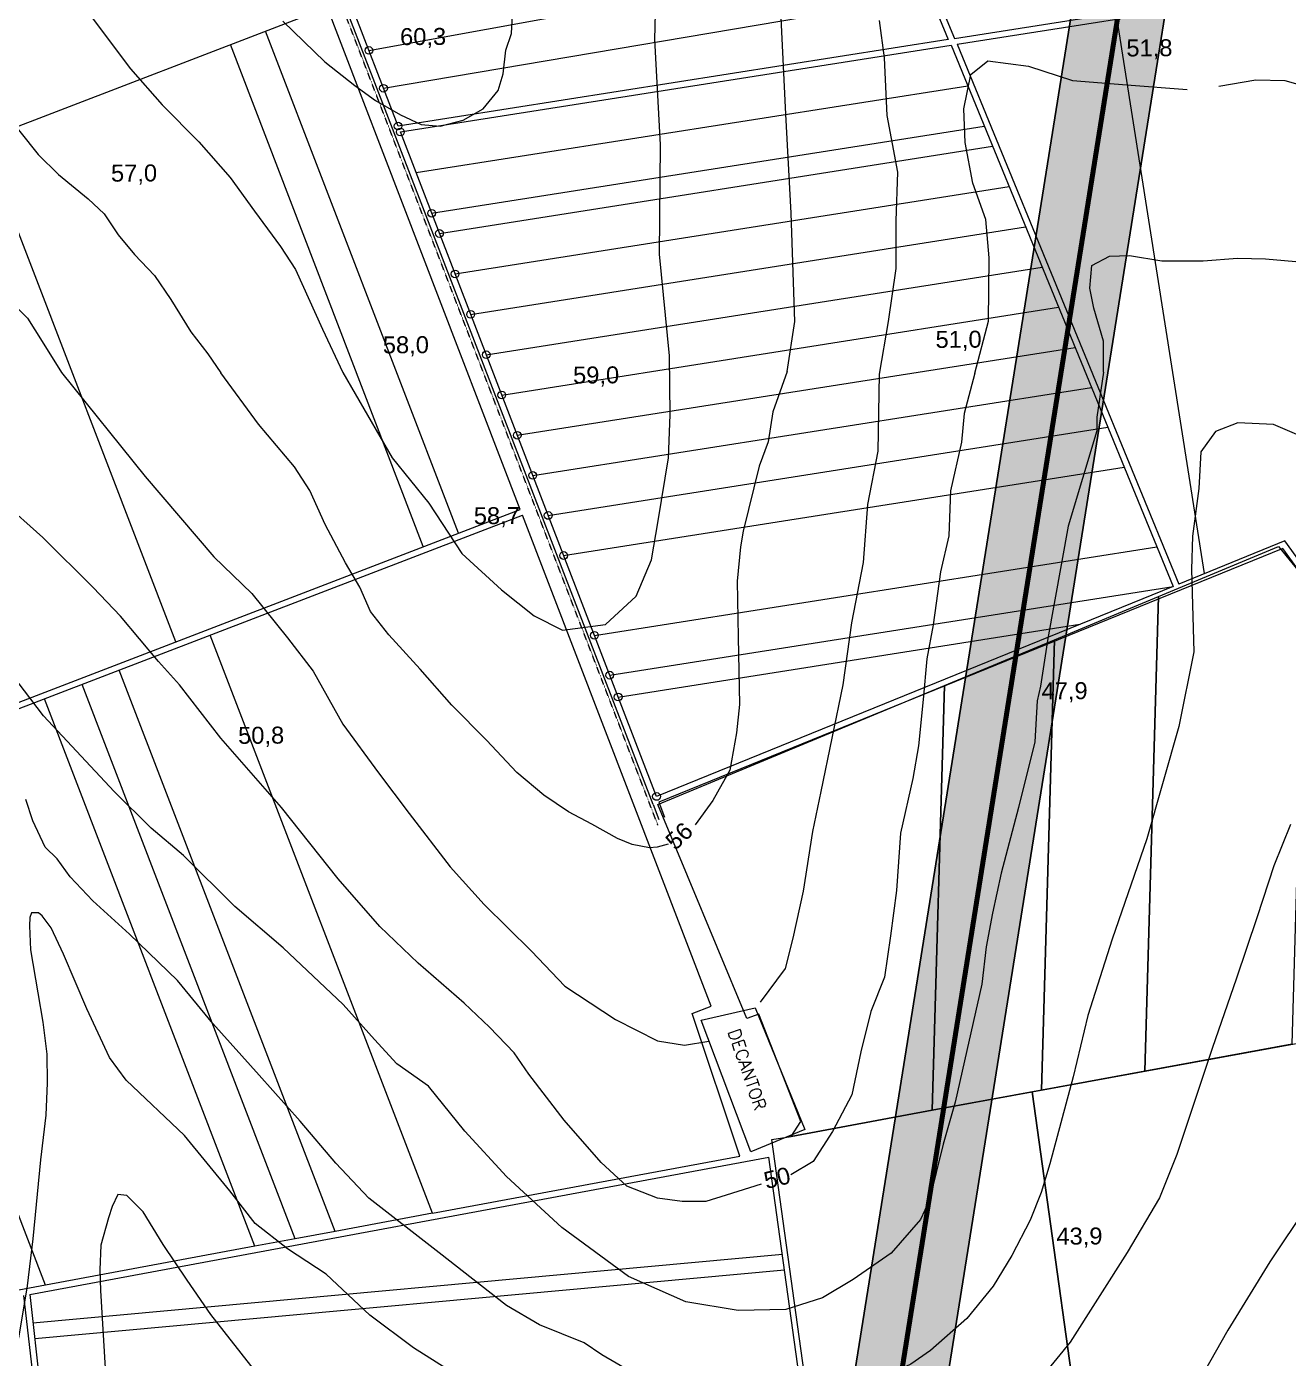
# Model space of a CAD drawing. Header units: metres. Extents: x 783184 to 1587399, y 282652 to 580595.
# Drawn here: x 784047 to 784865, y 288038 to 288901 of the extents above; entities that cross this region are included whole.
import ezdxf

# ---------------------------------------------------------------- set-up
doc = ezdxf.new("R2010")
doc.units = ezdxf.units.M
doc.header["$LTSCALE"] = 0.5
doc.linetypes.add('CACHE', pattern=[0.375, 0.25, -0.125])
doc.layers.add('cote de nivel', color=1, linetype='CONTINUOUS', lineweight=211)
doc.layers.add('stalpi electrici', color=1, linetype='CONTINUOUS', lineweight=211)
doc.layers.add('curbe  de nivelI', color=7, linetype='CONTINUOUS')
doc.layers.add('proprietati extravilan', color=7, linetype='CONTINUOUS')
doc.styles.add('arial', font='arial.ttf')
doc.styles.add('ROMANS', font='ROMANS')

msp = doc.modelspace()

# ---------------------------------------------------------------- hatches: boundary and pattern name
at = {"layer": 'stalpi electrici', "lineweight": 5}
h = msp.add_hatch(dxfattribs=at)
h.set_pattern_fill('HONEY', color=0, scale=2, style=0)
h.set_pattern_definition([(0, (0, 0), (9.525, 5.49926), [6.35, -12.7]), (120, (0, 0), (-9.524998862, 5.49926197), [6.35, -12.7]), (60, (0, 0), (1.138e-06, 10.99852197), [-12.7, 6.35])])
h.paths.add_polyline_path([(785140.48497, 291135.59458), (785110.85961, 291140.32089), (784508.0353, 287361.71031), (784537.66066, 287356.984)])
h.paths.add_polyline_path([(785110.85961, 291140.32089), (785081.23425, 291145.0472), (784478.40994, 287366.43662), (784508.0353, 287361.71031)])

# ---------------------------------------------------------------- linework, layer by layer
at = {"layer": 'curbe  de nivelI', "color": 21, "lineweight": 5}
for points in [[(784065.83999, 288938.85245), (784114.24023, 288874.15508), (784134.93223, 288850.7649), (784158.72649, 288826.77463), (784178.97246, 288803.6188), (784194.83533, 288781.71461), (784211.53301, 288758.97598), (784221.39981, 288744.01535), (784238.93243, 288705.21365), (784252.08188, 288677.25976), (784284.13334, 288621.85646), (784307.78058, 288592.44438), (784329.3258, 288559.88099), (784355.075, 288536.24625), (784376.09475, 288519.43937), (784394.48702, 288509.98547), (784422.33819, 288513.662), (784442.30696, 288532.04454), (784452.29131, 288555.67925), (784456.49524, 288580.88962), (784463.32665, 288621.85646), (784464.37763, 288649.69287), (784463.85217, 288688.03363), (784457.54753, 288753.92499), (784458.07299, 288824.82913), (784454.39453, 288893.1072), (784457.08269, 288996.2881)], [(783948.60391, 288915.10387), (783950.35455, 288913.48473), (783976.50124, 288899.14115), (784005.40011, 288874.18724), (784028.7945, 288851.00172), (784042.62644, 288833.57666), (784054.42193, 288818.64365), (784067.59353, 288805.67549), (784086.85944, 288789.75999), (784097.2788, 288780.1321), (784106.3816, 288766.47107), (784116.99753, 288753.69938), (784129.97256, 288740.14174), (784140.58849, 288724.61925), (784153.56352, 288703.59509), (784164.5726, 288689.25151), (784173.02607, 288676.87279)], [(784213.23599, 288905.02986), (784240.2948, 288878.72968), (784259.90627, 288863.34657), (784273.31155, 288853.67007), (784289.4475, 288844.24171), (784302.85277, 288838.03887), (784315.26513, 288837.04638), (784330.15984, 288840.76813), (784343.06865, 288848.21155), (784352.75026, 288860.12108), (784355.97746, 288870.78999), (784357.71516, 288886.17314), (784361.43883, 288897.09017), (784362.43181, 288917.68371)], [(784540.31218, 288677.77778), (784545.32145, 288710.3209), (784542.81682, 288780.41378), (784539.4773, 288844.66561), (784536.13779, 288911.42073)], [(784600.16776, 288675.99731), (784606.04948, 288710.36448), (784611.0263, 288744.73166), (784611.0263, 288775.48121), (784611.93115, 288807.1352), (784605.14458, 288843.76335), (784603.33482, 288881.29594), (784600.1331, 288905.44029)], [(784661.94392, 288676.68553), (784670.8583, 288710.5421), (784671.30402, 288751.52641), (784669.0754, 288776.47337), (784660.6068, 288800.08388), (784655.70389, 288826.36729), (784654.8125, 288848.19587), (784659.26963, 288870.46997), (784670.41257, 288879.37958), (784696.70986, 288875.81574), (784725.23578, 288866.46061), (784760.44739, 288863.78775), (784799.67052, 288860.66937)], [(784820.17351, 288862.89677), (784844.24224, 288866.90612), (784862.96233, 288866.46061), (784882.1282, 288861.11484), (784899.95683, 288847.30493), (784920.0141, 288821.46699), (784932.93994, 288799.63841), (784945.86572, 288776.91884), (784967.26016, 288754.64478), (784987.46886, 288736.68188), (785003.51471, 288718.41714), (785019.11479, 288699.70693), (785048.53209, 288676.09638)], [(783936.26599, 288793.86243), (783942.14434, 288786.88025), (783951.40154, 288775.99519), (783965.01511, 288762.93313), (783982.98494, 288752.32017), (784001.22709, 288743.61212), (784022.4642, 288732.18281), (784037.98358, 288721.842), (784047.51304, 288712.31755), (784057.04256, 288697.35059), (784069.56698, 288677.21323)], [(784745.37784, 288677.43829), (784745.37784, 288697.48495), (784739.13781, 288718.86807), (784736.46352, 288731.787), (784737.80064, 288746.48789), (784749.3893, 288752.72464), (784762.31509, 288753.17011), (784783.2638, 288749.60627), (784810.00682, 288749.60627), (784832.29264, 288751.38819), (784850.56706, 288750.94272), (784875.08152, 288748.71532), (784898.25879, 288741.14212), (784915.19604, 288728.22315), (784929.90472, 288712.63132), (784941.93906, 288700.60333), (784950.85338, 288680.55667), (784954.86484, 288672.98346)], [(784745.37784, 288677.43829), (784741.19875, 288648.25349), (784741.19875, 288639.28723), (784722.49634, 288577.51267), (784709.41389, 288504.66175), (784704.55468, 288473.65341), (784702.30069, 288464.18058), (784700.80553, 288437.65537), (784690.33954, 288395.0656), (784679.12597, 288352.47583), (784673.51526, 288326.44383), (784669.40357, 288304.77533), (784666.41332, 288280.4917), (784655.19975, 288230.80363), (784649.21923, 288203.90484), (784641.36971, 288176.63243), (784632.39888, 288140.02019), (784626.76125, 288127.77743), (784607.69822, 288106.10896), (784583.0284, 288088.92359), (784563.21785, 288076.96859), (784539.29562, 288069.49671), (784508.45092, 288068.78321), (784474.43649, 288074.38712), (784437.43173, 288090.82529), (784394.07268, 288122.58083), (784358.18935, 288155.83072), (784331.21237, 288185.12783), (784307.66392, 288214.26821), (784287.10573, 288228.83838), (784272.52812, 288244.52936), (784252.34372, 288267.31863), (784213.38915, 288304.05982), (784181.99118, 288330.95865), (784148.72433, 288363.83496), (784127.79241, 288381.76749), (784103.7977, 288405.48598), (784057.82218, 288454.42685), (784029.78832, 288491.41271)], [(784069.56698, 288677.21323), (784123.91535, 288609.82417), (784168.38851, 288557.52953), (784193.14163, 288533.91891), (784216.12019, 288505.21033), (784232.74939, 288483.45226), (784252.14227, 288449.18619), (784275.12083, 288417.45565), (784295.0759, 288391.16463), (784321.73775, 288356.57592), (784343.80926, 288332.09805), (784374.34663, 288301.87852), (784396.11581, 288279.21382), (784428.88245, 288257.63595), (784456.09394, 288243.73494), (784473.63019, 288241.01517), (784489.3524, 288243.43274)], [(784462.98865, 288371.23192), (784455.82603, 288369.29304), (784450.90174, 288368.84561), (784439.71008, 288371.08279), (784430.30913, 288374.96055), (784413.54987, 288384.24239), (784398.47848, 288392.29625), (784382.51182, 288403.03472), (784364.86284, 288417.68326), (784345.31478, 288438.71277), (784322.75795, 288461.41869), (784302.31463, 288484.68538), (784281.83314, 288507.14332), (784270.04463, 288522.20702), (784263.03123, 288538.01642), (784253.77951, 288553.82583), (784240.60231, 288578.68773), (784230.60443, 288600.76124), (784220.60662, 288615.97408), (784197.28869, 288643.66481), (784173.02607, 288676.87279)], [(784540.31218, 288677.77778), (784530.86811, 288651.63546), (784527.84463, 288632.29495), (784522.09981, 288616.48409), (784511.81991, 288574.17673), (784510.00581, 288564.20426), (784507.88937, 288541.84179), (784508.49255, 288505.45551), (784509.3996, 288461.93933), (784507.28316, 288443.50541), (784503.05024, 288419.32976), (784492.14537, 288399.55503), (784480.65609, 288383.84084)], [(784522.91325, 288268.81717), (784539.24012, 288290.57528), (784544.07771, 288310.21798), (784550.74691, 288340.8605), (784556.79394, 288379.54155), (784562.23619, 288405.53037), (784576.47979, 288474.59107), (784582.22443, 288514.78306), (784589.81551, 288553.86942), (784592.53667, 288591.64384), (784599.18836, 288626.09415), (784600.16776, 288675.99731)], [(784661.94392, 288676.68553), (784655.08415, 288650.6323), (784653.23415, 288631.96893), (784646.22796, 288600.45712), (784645.06027, 288571.27956), (784639.8056, 288547.93748), (784634.83742, 288513.62849), (784630.75044, 288491.4535), (784628.41505, 288465.1937), (784625.49583, 288435.14077), (784621.70077, 288413.84116), (784613.79712, 288378.32785), (784611.16975, 288341.27235), (784607.37475, 288311.80296), (784603.28778, 288284.95962), (784594.53007, 288262.78463), (784588.10467, 288236.64344), (784582.26618, 288208.63294), (784569.71341, 288184.99911), (784557.16064, 288165.45013)], [(784879.96109, 288633.16127), (784855.71883, 288643.43335), (784832.6229, 288644.45174), (784818.01819, 288639.02018), (784808.50808, 288625.78075), (784807.14953, 288602.01769), (784803.07375, 288571.1257), (784802.39448, 288549.39946), (784803.90369, 288496.10447), (784794.35684, 288447.52717), (784773.52741, 288374.66126), (784750.96217, 288309.60238), (784735.34007, 288260.15765), (784725.80662, 288220.39148), (784710.58563, 288163.97586), (784705.07014, 288145.28176), (784697.88245, 288127.53304), (784686.04397, 288104.50193), (784673.78263, 288084.64024), (784656.84003, 288063.58435), (784633.16296, 288042.87749), (784620.47882, 288034.00313), (784593.30473, 288021.26094)], [(784523.48188, 288150.75728), (784500.62838, 288143.61921), (784487.56926, 288139.5403), (784472.06149, 288139.5403), (784456.09567, 288141.80182), (784436.30286, 288149.55173), (784419.57088, 288164.84759), (784395.63024, 288192.24283), (784372.7768, 288222.01881), (784363.18648, 288235.88708), (784347.27067, 288252.61057), (784330.65696, 288268.18647), (784300.8658, 288294.0875), (784275.97178, 288317.94905), (784248.98164, 288348.86956), (784212.25284, 288395.16511), (784172.83152, 288440.11231), (784146.10113, 288474.57902), (784132.59647, 288489.75136), (784107.90659, 288519.11942), (784090.15429, 288537.67843), (784057.43189, 288570.20776), (784030.90552, 288593.86538)], [(784445.43382, 288025.32855), (784420.06555, 288040.11916), (784408.64982, 288047.93703), (784379.6877, 288059.55823), (784358.24158, 288072.08492), (784314.48128, 288106.31464), (784268.96226, 288141.68325), (784247.61064, 288164.50308), (784224.35643, 288191.54875), (784197.87894, 288221.48154), (784167.64837, 288255.0774), (784144.81696, 288282.96824), (784113.69524, 288312.86964), (784089.80676, 288334.63295), (784075.22004, 288350.05746), (784066.76395, 288361.67866), (784058.94206, 288369.28526), (784050.90877, 288386.40012), (784046.443, 288400.28207)], [(784866.70308, 288383.95621), (784855.82638, 288357.31068), (784844.98035, 288324.18703), (784831.52333, 288283.63565), (784816.18468, 288239.31569), (784805.40677, 288206.99837), (784793.0891, 288170.06427), (784781.79794, 288141.85075), (784760.75532, 288106.45558), (784723.70465, 288048.2246), (784687.26496, 288003.59594)], [(784327.22752, 288026.10197), (784297.97314, 288044.56904), (784269.51863, 288065.83321), (784241.2907, 288092.50781), (784216.14217, 288108.92299), (784195.09955, 288125.33814), (784178.67603, 288146.37005), (784149.42165, 288182.27818), (784111.44226, 288218.18631), (784100.78434, 288232.87174), (784086.0014, 288264.58482), (784070.85789, 288299.90162), (784062.85247, 288316.98799), (784056.96819, 288324.88824), (784054.77255, 288326.73161), (784050.11778, 288326.73161), (784048.97604, 288323.6593), (784048.80043, 288318.2169), (784049.41522, 288302.85529), (784054.15777, 288274.94109), (784057.54391, 288255.88666), (784060.01251, 288235.0263), (784060.23689, 288216.40897), (784059.33925, 288195.54865), (784055.97294, 288166.61329), (784051.00345, 288115.31332), (784047.4127, 288084.80786), (784041.80223, 288050.93778)], [(784557.16064, 288165.45013), (784542.6312, 288156.93832)], [(784194.85492, 288030.17049), (784166.47508, 288066.27188), (784150.99511, 288088.44847), (784135.51521, 288111.65655), (784122.61527, 288132.80164), (784111.93747, 288143.34791), (784106.03347, 288144.06319), (784102.45535, 288136.19526), (784100.12954, 288128.86375), (784095.08263, 288111.3231), (784094.54592, 288095.22958), (784094.90375, 288081.81831), (784100.44932, 287988.21687)], [(784877.76551, 288136.92386), (784853.32383, 288100.41727), (784825.97591, 288056.06409), (784810.49601, 288028.73016), (784768.10999, 287974.9205), (784740.76207, 287939.85056), (784704.04226, 287912.42007), (784680.30641, 287897.46377), (784656.57051, 287890.24348), (784599.17329, 287874.19748), (784567.18144, 287865.94573), (784543.96159, 287867.49295), (784508.87372, 287874.71324), (784466.56195, 287888.12232), (784434.41784, 287899.02328), (784391.07402, 287920.16838), (784341.53824, 287941.31351), (784320.38236, 287950.08098)]]:
    msp.add_lwpolyline(points, dxfattribs=at)
at = {"layer": 'proprietati extravilan', "color": 0, "linetype": 'Continuous', "lineweight": 5}
for p, q in [((784455.74266, 289353.70401), (784644.69893, 288893.21243)), ((784459.74783, 289354.48017), (784648.76001, 288893.85232)), ((784284.16563, 288835.52263), (784108.99472, 289289.86657)), ((784287.88656, 288836.99083), (784114.1886, 289287.51435)), ((784648.76001, 288893.85232), (785322.37876, 288999.99192)), ((784650.61704, 288890.09557), (785323.91699, 288996.18494)), ((784268.96148, 288886.07715), (784621.37109, 288950.06301)), ((784278.42254, 288861.53783), (784633.04059, 288921.62412)), ((784810.99326, 288546.76467), (784754.32121, 288906.43585)), ((784644.69893, 288893.21243), (784287.88656, 288836.99083)), ((784289.35837, 288833.17338), (784646.55596, 288889.45568)), ((784646.55596, 288889.45568), (784790.5801, 288538.4649)), ((784650.61704, 288890.09557), (784794.28555, 288539.9715)), ((784299.52485, 288806.8044), (784657.33641, 288863.18343)), ((784453.2411, 288396.98852), (784284.16563, 288835.52263)), ((784309.67293, 288780.48312), (784668.09735, 288836.95873)), ((784455.50796, 288402.22819), (784289.35837, 288833.17338)), ((784314.73962, 288767.34158), (784673.47001, 288823.86539)), ((784324.86195, 288741.08711), (784684.20364, 288797.70725)), ((784334.96956, 288714.87082), (784694.92166, 288771.58713)), ((784345.05877, 288688.70225), (784705.62017, 288745.51457)), ((784355.13326, 288662.57185), (784716.30308, 288719.48003)), ((784365.18936, 288636.48917), (784726.96648, 288693.49304)), ((784375.22706, 288610.4542), (784737.61037, 288667.55359)), ((784385.25004, 288584.45741), (784748.23865, 288641.65218)), ((784395.25831, 288558.4988), (784758.85132, 288615.7888)), ((784863.11271, 288567.95588), (784794.28555, 288539.9715)), ((784938.12481, 288463.67743), (784863.11271, 288567.95588)), ((784415.21964, 288506.72473), (784780.01815, 288564.20467)), ((784861.70357, 288563.06495), (784456.94714, 288398.49536)), ((784936.24587, 288459.43959), (784861.70357, 288563.06495)), ((784425.18007, 288480.89018), (784790.5801, 288538.4649)), ((784790.5801, 288538.4649), (784455.50796, 288402.22819)), ((784430.64782, 288466.70838), (784730.17066, 288513.90308)), ((784453.2411, 288396.98852), (784456.98595, 288387.27543)), ((784456.94714, 288398.49536), (784460.69199, 288388.78227))]:
    msp.add_line(p, q, dxfattribs=at)
at = {"layer": 'proprietati extravilan', "color": 0, "lineweight": 5}
for p, q in [((784367.1307, 288588.43767), (784099.22538, 289285.39775)), ((783940.30888, 288798.04225), (784241.98579, 288914.0042)), ((784326.98851, 288573.00736), (784201.8436, 288898.5739)), ((784304.24117, 288564.26348), (784179.09626, 288889.83002)), ((784143.6722, 288502.54219), (784018.52729, 288828.10872)), ((783900.2917, 288404.70353), (784368.56589, 288584.70401)), ((783994.64118, 288445.25598), (784367.1307, 288588.43767)), ((784490.9928, 288266.20838), (784368.56589, 288584.70401)), ((784310.15587, 288131.87143), (784166.0187, 288506.84665)), ((784247.00554, 288120.14616), (784107.07116, 288484.18773)), ((784221.20712, 288115.35611), (784082.98969, 288474.93103)), ((784195.08472, 288110.5059), (784058.60579, 288465.55807)), ((784059.13389, 288085.26359), (783931.70279, 288416.77768)), ((784478.53326, 288261.41905), (784490.9928, 288266.20838)), ((784484.39296, 288257.21619), (784519.52461, 288265.17519)), ((784519.52461, 288265.17519), (784551.71696, 288186.19119)), ((784509.50212, 288168.88452), (784478.53326, 288261.41905)), ((784516.64996, 288171.67019), (784484.39296, 288257.21619)), ((784551.71696, 288186.19119), (784516.64996, 288171.67019)), ((784048.94662, 288079.30373), (784528.39346, 288168.32375)), ((784310.15587, 288131.87143), (784509.50212, 288168.88452)), ((784590.46694, 287722.12264), (784528.39346, 288168.32375)), ((784310.15587, 288131.87143), (784247.00554, 288120.14616)), ((784247.00554, 288120.14616), (784221.20712, 288115.35611)), ((784195.08472, 288110.5059), (784059.13389, 288085.26359)), ((784221.20712, 288115.35611), (784195.08472, 288110.5059)), ((784051.0478, 288060.90538), (784537.15148, 288105.3687)), ((784052.21, 288050.72894), (784538.5643, 288095.21294)), ((784059.13389, 288085.26359), (783960.28728, 288066.91051)), ((784045.00422, 288078.57174), (784090.93061, 287676.43064)), ((784048.94662, 288079.30373), (784094.91499, 287676.79508))]:
    msp.add_line(p, q, dxfattribs=at)
at = {"layer": 'proprietati extravilan', "color": 0, "linetype": 'CACHE', "lineweight": 5}
msp.add_line((784456.40834, 288383.62035), (784123.20796, 289247.84819), dxfattribs=at)
at = {"layer": 'proprietati extravilan', "color": 0, "lineweight": 5}
for points, elevation in [([(784867.53589, 288241.47869), (784772.2174, 288223.99114), (784781.12631, 288531.9099), (784859.02678, 288564.2808), (784876.26265, 288543.10168)], 171.9245), ([(784772.2174, 288223.99114), (784705.20573, 288211.69689), (784713.65921, 288503.87451), (784781.12631, 288531.9099)], 171.9245), ([(784705.20573, 288211.69689), (784634.37201, 288198.70143), (784642.34408, 288474.2401), (784713.65921, 288503.87451)], 171.9245), ([(784634.37201, 288198.70143), (784542.82302, 288181.68193), (784542.82302, 288181.68193), (784549.14646, 288191.46677), (784521.87057, 288261.0084), (784514.02226, 288258.17756), (784456.39538, 288396.97067), (784642.34408, 288474.2401)], 171.9245), ([(784699.16521, 288210.58867), (784907.0769, 288248.73306), (784899.63104, 287991.6188), (784737.47828, 287935.14424)], 84.59989), ([(784572.26578, 287877.60404), (784530.2462, 288179.69567), (784542.82302, 288181.68193), (784634.37201, 288198.70143), (784699.16521, 288210.58867), (784737.47828, 287935.14424)], 84.59989)]:
    msp.add_lwpolyline(points, close=True, dxfattribs=dict(at, elevation=elevation))
at = {"layer": 'proprietati extravilan', "color": 0, "linetype": 'Continuous', "lineweight": 5}
for centre in [(784268.96148, 288886.07715), (784278.42254, 288861.53783), (784287.88656, 288836.99083), (784289.35837, 288833.17338), (784309.67293, 288780.48312), (784314.73962, 288767.34158), (784324.86195, 288741.08711), (784334.96956, 288714.87082), (784345.05877, 288688.70225), (784355.13326, 288662.57185), (784365.18936, 288636.48917), (784375.22706, 288610.4542), (784385.25004, 288584.45741), (784395.25831, 288558.4988), (784415.21964, 288506.72473), (784425.18007, 288480.89018), (784430.64782, 288466.70838), (784455.50796, 288402.22819)]:
    msp.add_circle(centre, 2.5, dxfattribs=at)
at = {"layer": 'stalpi electrici', "color": 107, "linetype": 'ByBlock', "lineweight": 25}
msp.add_lwpolyline([(785081.23425, 291145.0472), (784478.40994, 287366.43662), (784537.66066, 287356.984), (785140.48497, 291135.59458)], close=True, dxfattribs=at)
at = {"layer": 'stalpi electrici', "color": 107, "linetype": 'ByBlock', "lineweight": 100}
msp.add_lwpolyline([(784508.0353, 287361.71031), (785110.85961, 291140.32089)], dxfattribs=at)

# ---------------------------------------------------------------- texts
at = {"layer": 'cote de nivel', "color": 32, "lineweight": 30, "style": 'arial'}
for s, rotation, p in [('60,3', 0.34675574, (784289.19495, 288889.49811)), ('51,8', 0.34675574, (784760.27528, 288882.14599)), ('57,0', 0.34675574, (784101.71961, 288800.95957)), ('58,0', 0.34675574, (784278.01974, 288689.58131)), ('51,0', 0.34675574, (784636.51413, 288693.12001)), ('59,0', 0.34675574, (784401.40584, 288670.00261)), ('58,7', 0.34675574, (784337.03433, 288578.76523)), ('47,9', 0.34675574, (784705.27317, 288465.18803)), ('50,8', 0.34675574, (784184.15236, 288436.3382)), ('56', 43.27732886, (784467.70744, 288366.80999)), ('50', 13.81394414, (784526.74379, 288147.52919)), ('43,9', 0.34675574, (784714.88959, 288111.53367))]:
    msp.add_text(s, height=11, rotation=rotation, dxfattribs=at).set_placement(p)
at = {"layer": 'proprietati extravilan', "color": 0, "lineweight": 5, "style": 'ROMANS'}
msp.add_text('DECANTOR', height=8, rotation=288.82510226, dxfattribs=at).set_placement((784501.72892, 288249.77401))

doc.saveas('drawing.dxf')
